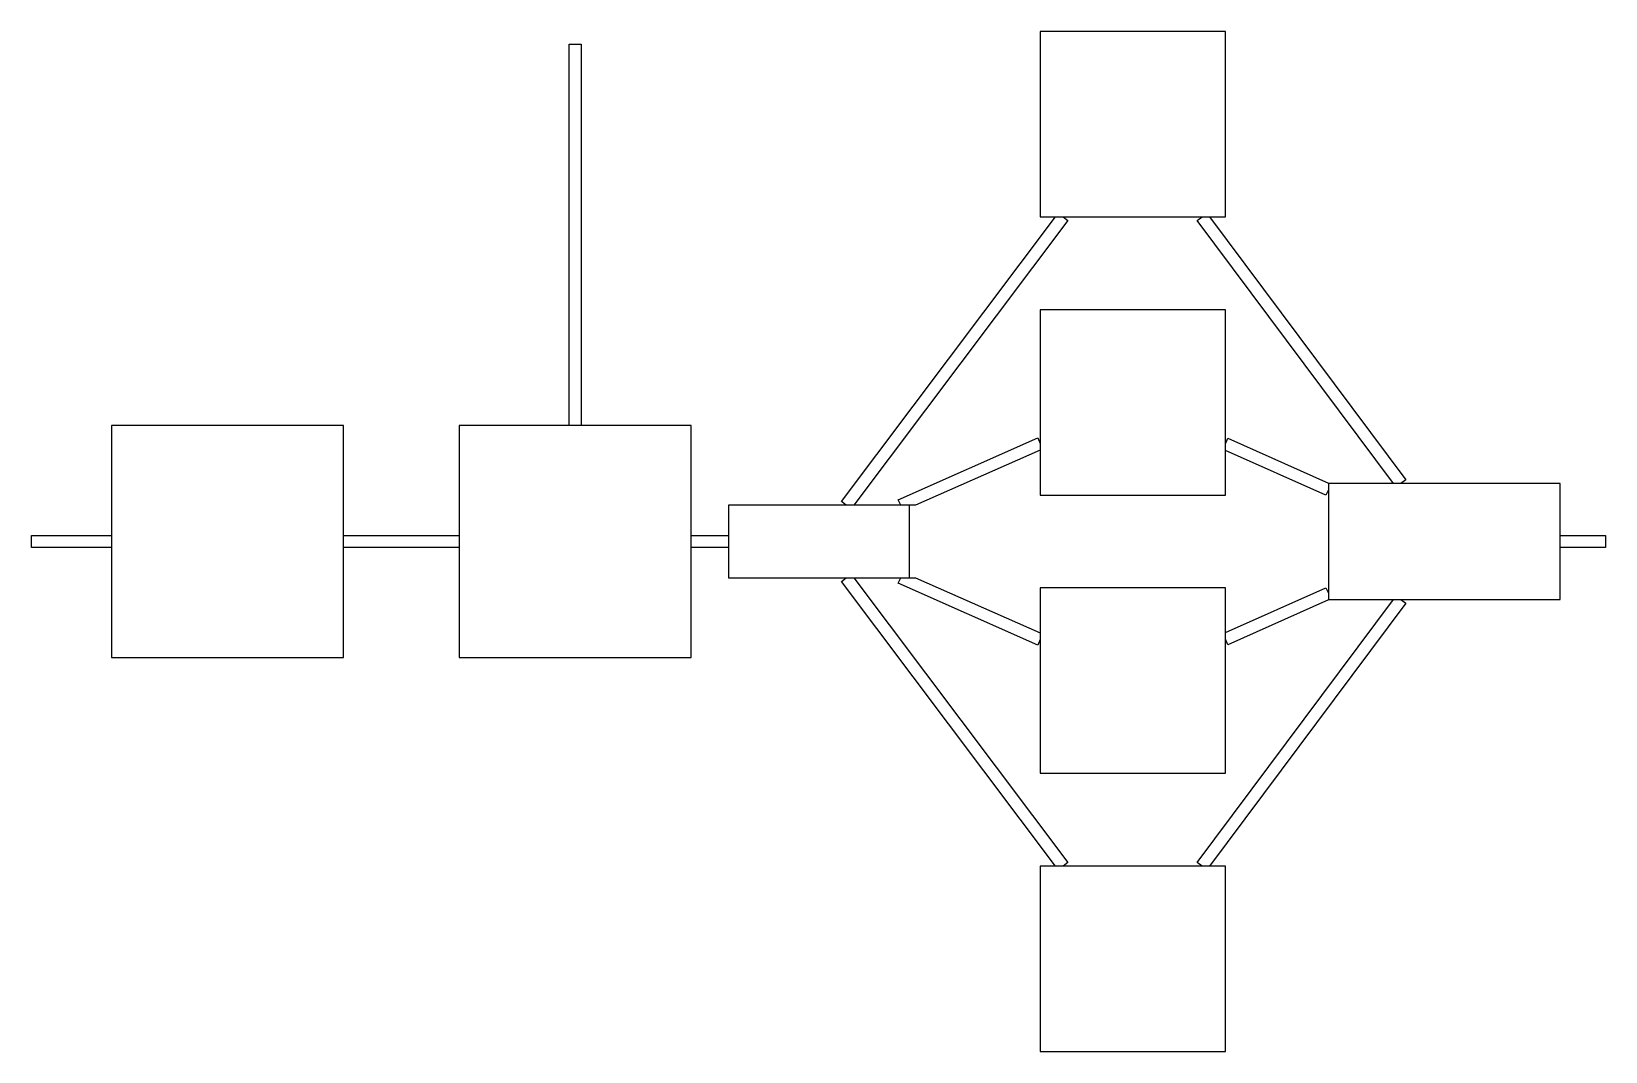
# Model space of a CAD drawing. Header units: millimetres. Extents: x 2 to 28, y 1.6 to 18.4.
import ezdxf

# ---------------------------------------------------------------- set-up
doc = ezdxf.new("R2010")
doc.units = ezdxf.units.MM
doc.layers.add('CHAMBERS', color=5, linetype='CONTINUOUS')
doc.layers.add('CHANNELS', color=3, linetype='CONTINUOUS')

msp = doc.modelspace()

# ---------------------------------------------------------------- linework, layer by layer
at = {"layer": 'CHAMBERS'}
for points in [[(18.664, 15.376), (21.736, 15.376), (21.736, 18.448), (18.664, 18.448)], [(18.664, 10.768), (21.736, 10.768), (21.736, 13.84), (18.664, 13.84)], [(3.28, 8.08), (7.12, 8.08), (7.12, 11.92), (3.28, 11.92)], [(9.04, 8.08), (12.88, 8.08), (12.88, 11.92), (9.04, 11.92)], [(23.44, 9.04), (27.28, 9.04), (27.28, 10.96), (23.44, 10.96)], [(13.5, 9.4), (16.5, 9.4), (16.5, 10.6), (13.5, 10.6)], [(18.664, 6.16), (21.736, 6.16), (21.736, 9.232), (18.664, 9.232)], [(18.664, 1.552), (21.736, 1.552), (21.736, 4.624), (18.664, 4.624)]]:
    msp.add_lwpolyline(points, close=True, dxfattribs=at)
at = {"layer": 'CHANNELS'}
for points in [[(10.86, 11.92), (10.86, 18.24), (11.06, 18.24), (11.06, 11.92)], [(15.4514, 10.6), (15.3715, 10.6601), (18.9193, 15.376), (19.0444, 15.376), (19.1244, 15.3159), (15.5765, 10.6)], [(21.3467, 15.376), (21.4715, 15.376), (24.7235, 11.0198), (24.6433, 10.96), (24.5185, 10.96), (21.2665, 15.3162)], [(16.3542, 10.6), (16.3137, 10.6914), (18.6235, 11.7149), (18.664, 11.6234), (18.664, 11.5141), (16.601, 10.6)], [(21.736, 11.6182), (21.7768, 11.7095), (23.44, 10.9668), (23.44, 10.8573), (23.3992, 10.766), (21.736, 11.5086)], [(1.952, 10.1), (3.28, 10.1), (3.28, 9.9), (1.952, 9.9)], [(7.12, 10.1), (9.04, 10.1), (9.04, 9.9), (7.12, 9.9)], [(12.88, 10.1), (13.5, 10.1), (13.5, 9.9), (12.88, 9.9)], [(27.28, 10.1), (28.032, 10.1), (28.032, 9.9), (27.28, 9.9)], [(15.4514, 9.4), (15.5765, 9.4), (19.1244, 4.6841), (19.0444, 4.624), (18.9193, 4.624), (15.3715, 9.3399)], [(16.3542, 9.4), (16.601, 9.4), (18.664, 8.4859), (18.664, 8.3766), (18.6235, 8.2851), (16.3137, 9.3086)], [(21.736, 8.3818), (21.736, 8.4914), (23.3992, 9.234), (23.44, 9.1427), (23.44, 9.0332), (21.7768, 8.2905)], [(21.3467, 4.624), (21.2665, 4.6838), (24.5185, 9.04), (24.6433, 9.04), (24.7235, 8.9802), (21.4715, 4.624)]]:
    msp.add_lwpolyline(points, close=True, dxfattribs=at)

doc.saveas('drawing.dxf')
